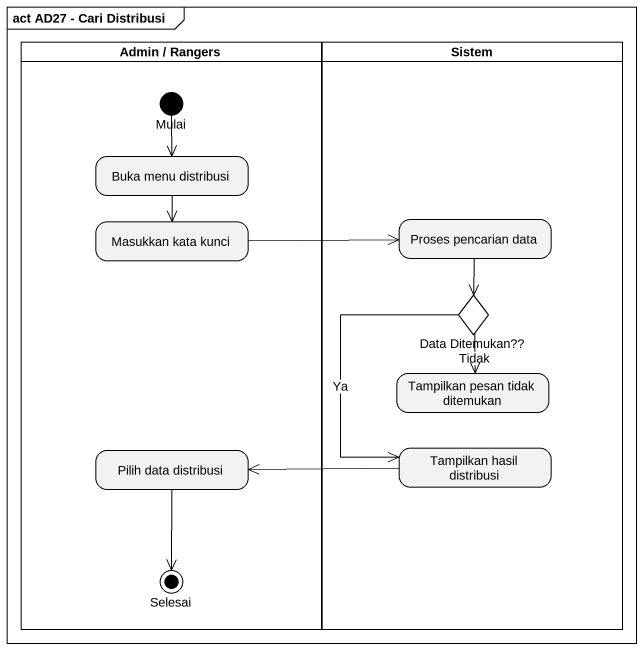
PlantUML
@startuml
mainframe act AD27 - Cari Distribusi
hide empty description
state "Admin / Rangers" as Admin_Rangers <<partition>> {
  state Mulai <<start>>
  state "Buka menu distribusi" as Buka_menu_distribusi
  state "Masukkan kata kunci" as Masukkan_kata_kunci
  state "Pilih data distribusi" as Pilih_data_distribusi
  state Selesai <<end>>
}
state Sistem <<partition>> {
  state "Proses pencarian data" as Proses_pencarian_data
  state "Data Ditemukan??" as Data_Ditemukan <<choice>>
  state "Tampilkan pesan tidak ditemukan" as Tampilkan_pesan_tidak
  state "Tampilkan hasil distribusi" as Tampilkan_hasil_distribusi
}
Mulai --> Buka_menu_distribusi
Buka_menu_distribusi --> Masukkan_kata_kunci
Masukkan_kata_kunci -right-> Proses_pencarian_data
Proses_pencarian_data --> Data_Ditemukan
Data_Ditemukan --> Tampilkan_pesan_tidak : Tidak
Data_Ditemukan --> Tampilkan_hasil_distribusi : Ya
Pilih_data_distribusi --> Selesai
Tampilkan_hasil_distribusi -left-> Pilih_data_distribusi
@enduml
